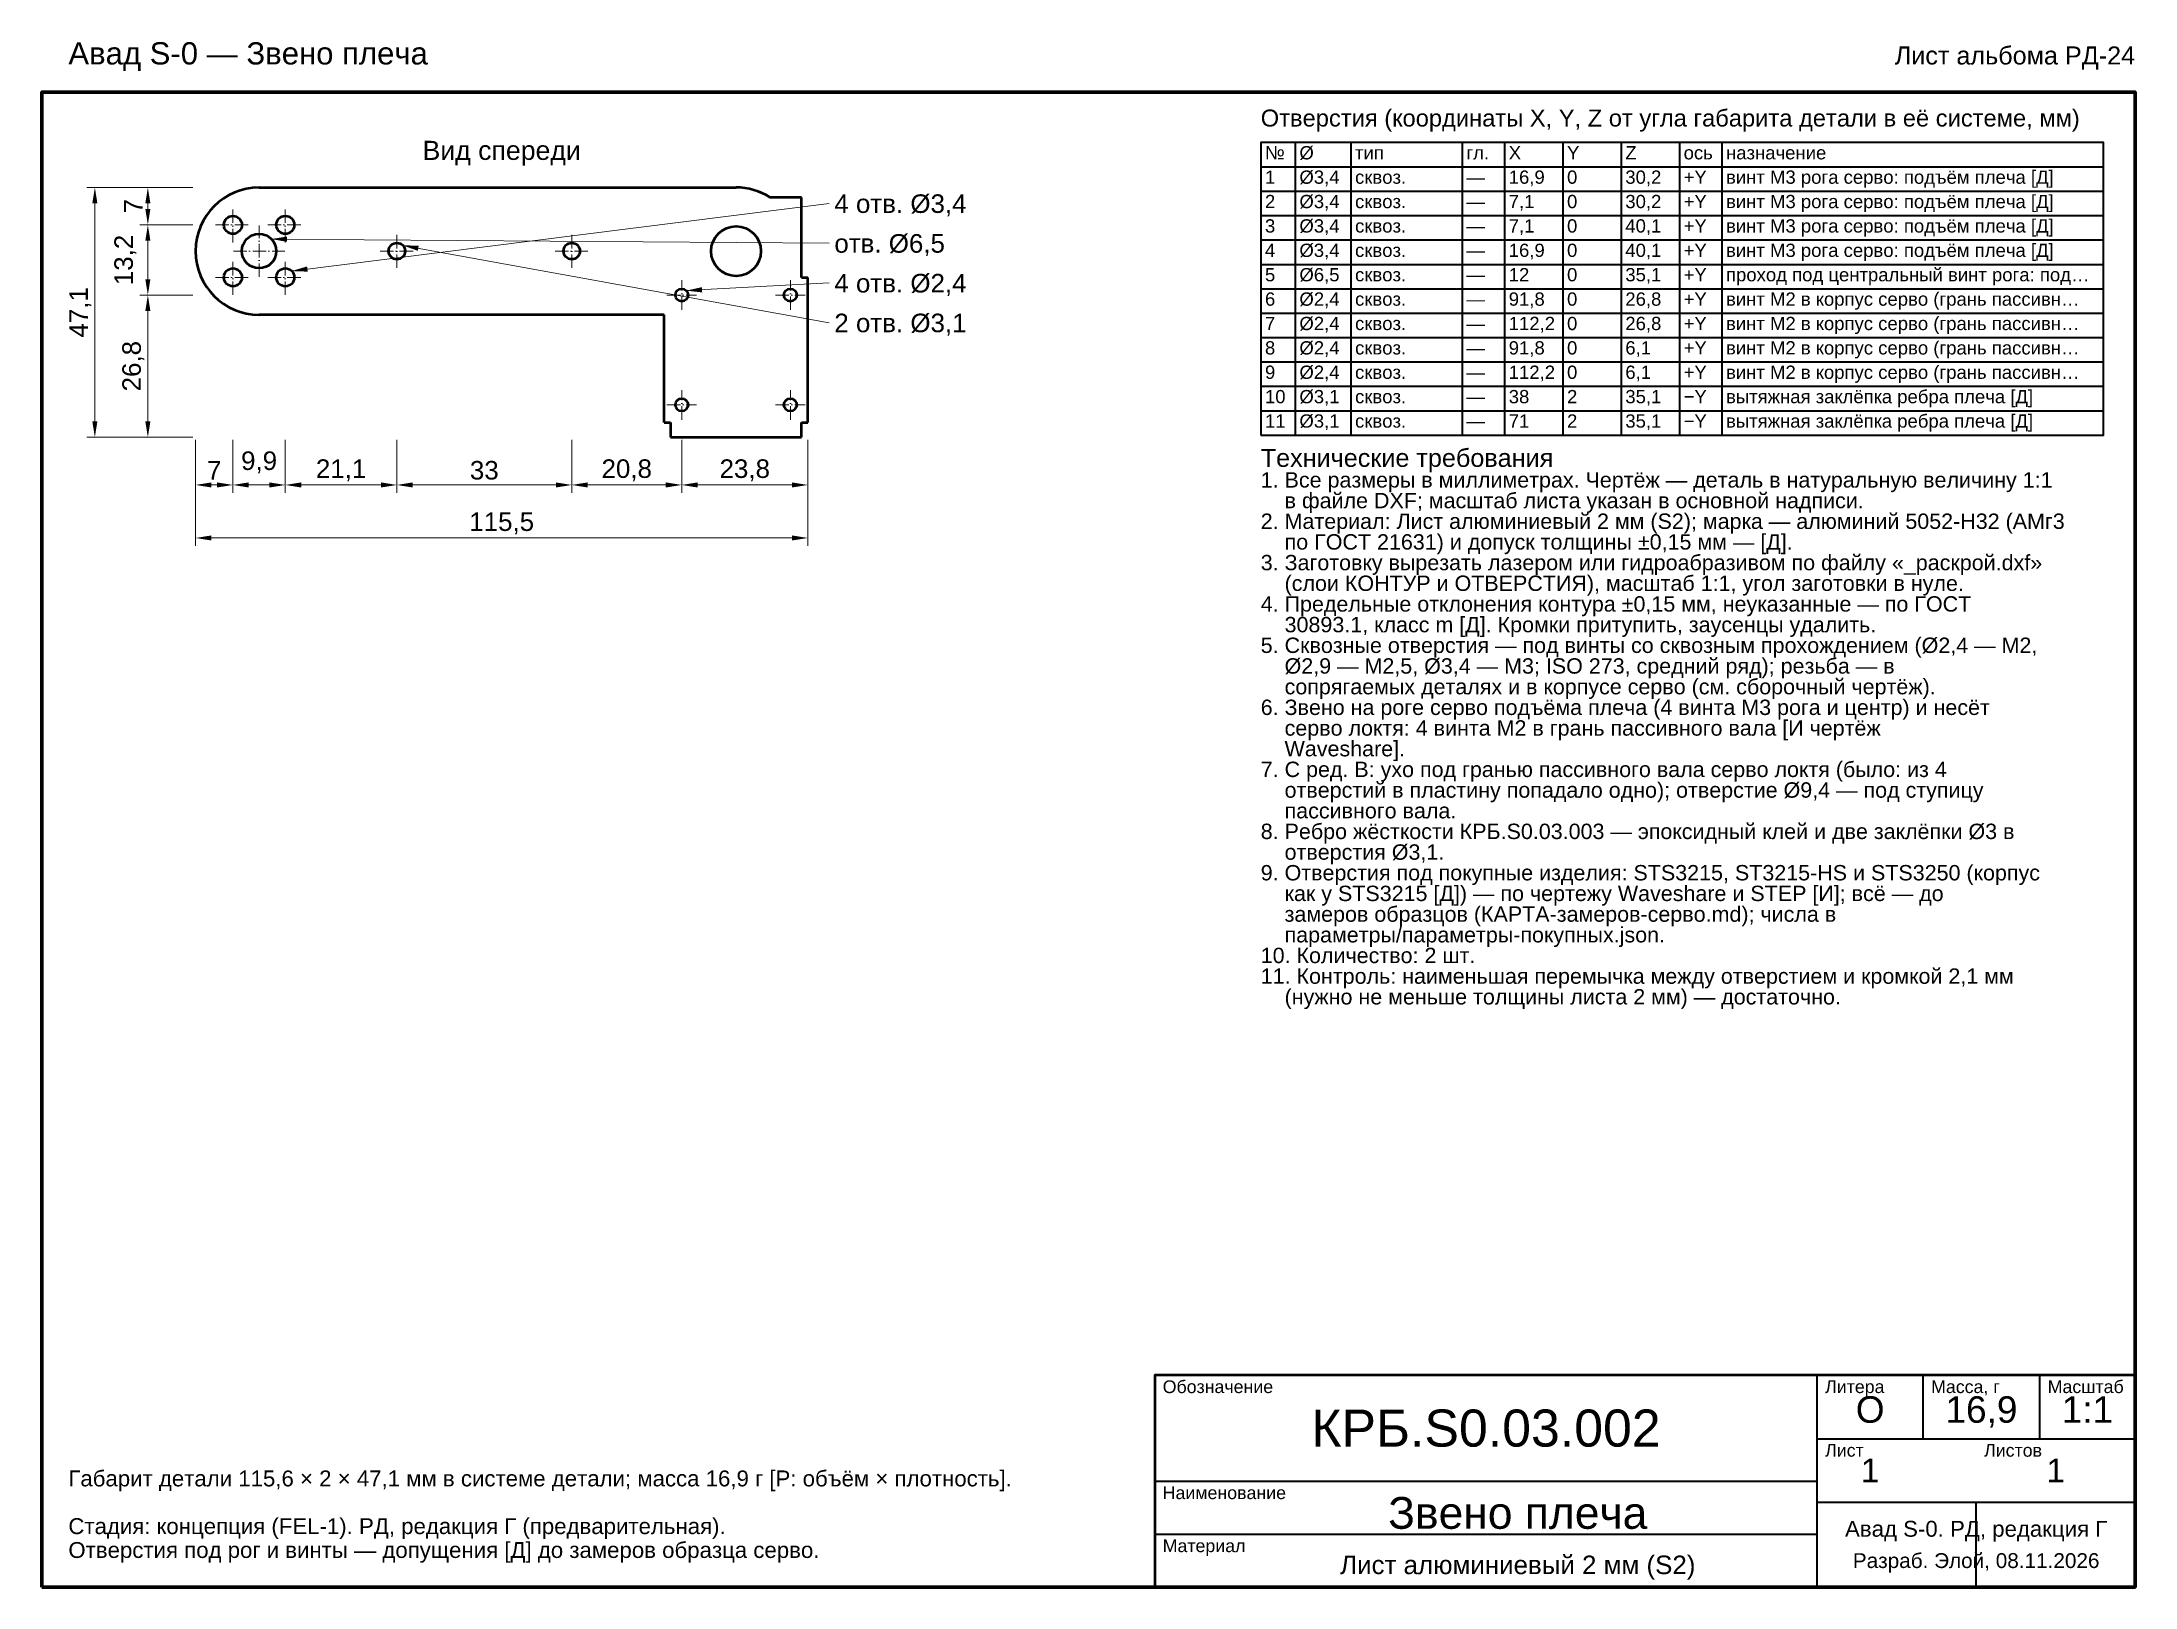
# Model space of a CAD drawing. Header units: millimetres. Extents: x 20 to 415, y 5 to 296.
import ezdxf
from ezdxf.enums import TextEntityAlignment as Align

# ---------------------------------------------------------------- set-up
doc = ezdxf.new("R2010")
doc.units = ezdxf.units.MM
doc.linetypes.add('DASHDOT', pattern=[3.556, 2.54, -0.508, 0, -0.508])
for name, color, linetype, lineweight in [('КОНТУР', 7, 'Continuous', 50), ('ОСИ', 1, 'DASHDOT', 18), ('РАЗМЕРЫ', 5, 'Continuous', 18), ('РАМКА', 7, 'Continuous', 70), ('ТАБЛИЦА', 7, 'Continuous', 35), ('ТЕКСТ', 7, 'Continuous', 25)]:
    doc.layers.add(name, color=color, linetype=linetype, lineweight=lineweight)
doc.styles.add('GOST', font='arial.ttf')
doc.dimstyles.new('GOST', dxfattribs={"dimtxt": 3.5, "dimasz": 3, "dimexe": 1.5, "dimexo": 0.5, "dimgap": 1, "dimtad": 1, "dimdec": 1, "dimtxsty": 'GOST', "dimcen": 2.5, "dimclrd": 5, "dimclre": 5, "dimclrt": 5, "dimazin": 3, "dimtfac": 1, "dimtmove": 0, "dimatfit": 3, "dimlwd": 18, "dimlwe": 18})

# ---------------------------------------------------------------- blocks, each defined once
blk = doc.blocks.new('_CLOSEDFILLED')
at = {"color": 0, "linetype": 'BYBLOCK'}
blk.add_solid([(-1, 0.16), (0, 0), (-1, -0.16)], dxfattribs=at)
blk = doc.blocks.new('*D3')
at = {"color": 5, "lineweight": 18}
for p, q in [((65.94, 221.39), (65.94, 211.39)), ((86.99, 221.39), (86.99, 211.39)), ((68.94, 212.89), (83.99, 212.89))]:
    blk.add_line(p, q, dxfattribs=at)
at = {"layer": 'Defpoints'}
for p in [(65.94, 221.89), (86.99, 221.89), (65.94, 212.89)]:
    blk.add_point(p, dxfattribs=at)
at = {"layer": 'РАЗМЕРЫ', "color": 5, "xscale": 3, "yscale": 3, "rotation": 180}
blk.add_blockref('_CLOSEDFILLED', (65.94, 212.89), dxfattribs=at)
at = {"layer": 'РАЗМЕРЫ', "color": 5, "xscale": 3, "yscale": 3}
blk.add_blockref('_CLOSEDFILLED', (86.99, 212.89), dxfattribs=at)
at = {"layer": 'РАЗМЕРЫ', "color": 5, "insert": (76.47, 215.64), "char_height": 3.5, "attachment_point": 5, "style": 'GOST'}
blk.add_mtext('21,1', dxfattribs=at)

msp = doc.modelspace()

# ---------------------------------------------------------------- linework, layer by layer
at = {"layer": 'КОНТУР'}
for p, q in [((60.99, 269), (150.99, 269)), ((163.35, 267.11), (157.45, 267.11)), ((163.35, 252), (163.35, 267.11)), ((163.35, 252), (164.54, 252)), ((164.54, 224.7), (164.54, 252)), ((137.44, 245), (60.99, 245)), ((137.44, 224.7), (137.44, 245)), ((137.44, 224.7), (138.63, 224.7)), ((138.63, 224.7), (138.63, 221.89)), ((138.63, 221.89), (163.35, 221.89)), ((163.35, 221.89), (163.35, 224.7)), ((163.35, 224.7), (164.54, 224.7))]:
    msp.add_line(p, q, dxfattribs=at)
for centre, radius in [((56.04, 261.95), 1.7), ((65.94, 261.95), 1.7), ((150.99, 257), 4.7), ((60.99, 257), 3.25), ((86.99, 257), 1.55), ((119.99, 257), 1.55), ((56.04, 252.05), 1.7), ((65.94, 252.05), 1.7), ((140.74, 248.7), 1.2), ((161.24, 248.7), 1.2), ((140.74, 228), 1.2), ((161.24, 228), 1.2)]:
    msp.add_circle(centre, radius, dxfattribs=at)
for centre, start, end in [((60.99, 257), 90, 270), ((150.99, 257), 57.4228, 90)]:
    msp.add_arc(centre, 12, start, end, dxfattribs=at)
at = {"layer": 'ОСИ'}
for p, q in [((56.04, 258.65), (56.04, 265.25)), ((65.94, 258.65), (65.94, 265.25)), ((52.74, 261.95), (59.34, 261.95)), ((60.99, 252.15), (60.99, 261.85)), ((62.64, 261.95), (69.24, 261.95)), ((56.14, 257), (65.84, 257)), ((83.84, 257), (90.14, 257)), ((86.99, 253.85), (86.99, 260.15)), ((116.84, 257), (123.14, 257)), ((119.99, 253.85), (119.99, 260.15)), ((56.04, 248.75), (56.04, 255.35)), ((65.94, 248.75), (65.94, 255.35)), ((52.74, 252.05), (59.34, 252.05)), ((62.64, 252.05), (69.24, 252.05)), ((140.74, 245.9), (140.74, 251.5)), ((161.24, 245.9), (161.24, 251.5)), ((137.94, 248.7), (143.54, 248.7)), ((158.44, 248.7), (164.04, 248.7)), ((140.74, 225.2), (140.74, 230.8)), ((161.24, 225.2), (161.24, 230.8)), ((137.94, 228), (143.54, 228)), ((158.44, 228), (164.04, 228))]:
    msp.add_line(p, q, dxfattribs=at)
at = {"layer": 'РАМКА', "lineweight": 70}
msp.add_lwpolyline([(20, 5), (415, 5), (415, 287), (20, 287), (20, 5)], dxfattribs=at)
at = {"layer": 'ТАБЛИЦА'}
for p, q in [((256.5, 277.5), (256.5, 222.3)), ((267, 277.5), (267, 222.3)), ((288, 277.5), (288, 222.3)), ((296, 277.5), (296, 222.3)), ((307, 277.5), (307, 222.3)), ((318, 277.5), (318, 222.3)), ((329, 277.5), (329, 222.3)), ((337, 277.5), (337, 222.3)), ((250, 272.9), (409, 272.9)), ((250, 268.3), (409, 268.3)), ((250, 263.7), (409, 263.7)), ((250, 259.1), (409, 259.1)), ((250, 254.5), (409, 254.5)), ((250, 249.9), (409, 249.9)), ((250, 245.3), (409, 245.3)), ((250, 240.7), (409, 240.7)), ((250, 236.1), (409, 236.1)), ((250, 231.5), (409, 231.5)), ((250, 226.9), (409, 226.9)), ((355, 5), (355, 45)), ((375, 33), (375, 45)), ((397, 33), (397, 45)), ((355, 33), (415, 33)), ((230, 25), (355, 25)), ((355, 21), (415, 21)), ((385, 5), (385, 21)), ((230, 15), (355, 15))]:
    msp.add_line(p, q, dxfattribs=at)
at = {"layer": 'ТАБЛИЦА', "lineweight": 35}
msp.add_lwpolyline([(250, 222.3), (409, 222.3), (409, 277.5), (250, 277.5), (250, 222.3)], dxfattribs=at)
at = {"layer": 'ТАБЛИЦА', "lineweight": 50}
msp.add_lwpolyline([(230, 5), (415, 5), (415, 45), (230, 45), (230, 5)], dxfattribs=at)

# ---------------------------------------------------------------- texts
at = {"layer": 'ТЕКСТ', "style": 'GOST'}
for s, height, p in [('Авад S-0 — Звено плеча', 4.2, (25, 292.2)), ('Отверстия (координаты X, Y, Z от угла габарита детали в её системе, мм)', 3.2, (250, 280.5)), ('№', 2.5, (250.8, 274.3)), ('Ø', 2.5, (257.3, 274.3)), ('X', 2.5, (296.8, 274.3)), ('Y', 2.5, (307.8, 274.3)), ('Z', 2.5, (318.8, 274.3)), ('тип', 2.5, (267.8, 274.3)), ('гл.', 2.5, (288.8, 274.3)), ('ось', 2.5, (329.8, 274.3)), ('назначение', 2.5, (337.8, 274.3)), ('1', 2.5, (250.8, 269.7)), ('Ø3,4', 2.5, (257.3, 269.7)), ('сквоз.', 2.5, (267.8, 269.7)), ('—', 2.5, (288.8, 269.7)), ('16,9', 2.5, (296.8, 269.7)), ('0', 2.5, (307.8, 269.7)), ('30,2', 2.5, (318.8, 269.7)), ('+Y', 2.5, (329.8, 269.7)), ('винт M3 рога серво: подъём плеча [Д]', 2.5, (337.8, 269.7)), ('4 отв. Ø3,4', 3.5, (169.54, 264.2)), ('2', 2.5, (250.8, 265.1)), ('Ø3,4', 2.5, (257.3, 265.1)), ('сквоз.', 2.5, (267.8, 265.1)), ('—', 2.5, (288.8, 265.1)), ('7,1', 2.5, (296.8, 265.1)), ('0', 2.5, (307.8, 265.1)), ('30,2', 2.5, (318.8, 265.1)), ('+Y', 2.5, (329.8, 265.1)), ('винт M3 рога серво: подъём плеча [Д]', 2.5, (337.8, 265.1)), ('3', 2.5, (250.8, 260.5)), ('Ø3,4', 2.5, (257.3, 260.5)), ('сквоз.', 2.5, (267.8, 260.5)), ('—', 2.5, (288.8, 260.5)), ('7,1', 2.5, (296.8, 260.5)), ('0', 2.5, (307.8, 260.5)), ('40,1', 2.5, (318.8, 260.5)), ('+Y', 2.5, (329.8, 260.5)), ('винт M3 рога серво: подъём плеча [Д]', 2.5, (337.8, 260.5)), ('отв. Ø6,5', 3.5, (169.54, 256.7)), ('4', 2.5, (250.8, 255.9)), ('Ø3,4', 2.5, (257.3, 255.9)), ('сквоз.', 2.5, (267.8, 255.9)), ('—', 2.5, (288.8, 255.9)), ('16,9', 2.5, (296.8, 255.9)), ('0', 2.5, (307.8, 255.9)), ('40,1', 2.5, (318.8, 255.9)), ('+Y', 2.5, (329.8, 255.9)), ('винт M3 рога серво: подъём плеча [Д]', 2.5, (337.8, 255.9)), ('4 отв. Ø2,4', 3.5, (169.54, 249.2)), ('5', 2.5, (250.8, 251.3)), ('Ø6,5', 2.5, (257.3, 251.3)), ('сквоз.', 2.5, (267.8, 251.3)), ('12', 2.5, (296.8, 251.3)), ('0', 2.5, (307.8, 251.3)), ('35,1', 2.5, (318.8, 251.3)), ('+Y', 2.5, (329.8, 251.3)), ('проход под центральный винт рога: под…', 2.5, (337.8, 251.3)), ('6', 2.5, (250.8, 246.7)), ('Ø2,4', 2.5, (257.3, 246.7)), ('—', 2.5, (288.8, 251.3)), ('91,8', 2.5, (296.8, 246.7)), ('0', 2.5, (307.8, 246.7)), ('26,8', 2.5, (318.8, 246.7)), ('+Y', 2.5, (329.8, 246.7)), ('винт M2 в корпус серво (грань пассивн…', 2.5, (337.8, 246.7)), ('2 отв. Ø3,1', 3.5, (169.54, 241.7)), ('сквоз.', 2.5, (267.8, 246.7)), ('—', 2.5, (288.8, 246.7)), ('7', 2.5, (250.8, 242.1)), ('Ø2,4', 2.5, (257.3, 242.1)), ('сквоз.', 2.5, (267.8, 242.1)), ('—', 2.5, (288.8, 242.1)), ('112,2', 2.5, (296.8, 242.1)), ('0', 2.5, (307.8, 242.1)), ('26,8', 2.5, (318.8, 242.1)), ('+Y', 2.5, (329.8, 242.1)), ('винт M2 в корпус серво (грань пассивн…', 2.5, (337.8, 242.1)), ('8', 2.5, (250.8, 237.5)), ('Ø2,4', 2.5, (257.3, 237.5)), ('сквоз.', 2.5, (267.8, 237.5)), ('—', 2.5, (288.8, 237.5)), ('91,8', 2.5, (296.8, 237.5)), ('0', 2.5, (307.8, 237.5)), ('6,1', 2.5, (318.8, 237.5)), ('+Y', 2.5, (329.8, 237.5)), ('винт M2 в корпус серво (грань пассивн…', 2.5, (337.8, 237.5)), ('9', 2.5, (250.8, 232.9)), ('Ø2,4', 2.5, (257.3, 232.9)), ('сквоз.', 2.5, (267.8, 232.9)), ('—', 2.5, (288.8, 232.9)), ('112,2', 2.5, (296.8, 232.9)), ('0', 2.5, (307.8, 232.9)), ('6,1', 2.5, (318.8, 232.9)), ('+Y', 2.5, (329.8, 232.9)), ('винт M2 в корпус серво (грань пассивн…', 2.5, (337.8, 232.9)), ('10', 2.5, (250.8, 228.3)), ('Ø3,1', 2.5, (257.3, 228.3)), ('сквоз.', 2.5, (267.8, 228.3)), ('—', 2.5, (288.8, 228.3)), ('38', 2.5, (296.8, 228.3)), ('2', 2.5, (307.8, 228.3)), ('35,1', 2.5, (318.8, 228.3)), ('−Y', 2.5, (329.8, 228.3)), ('вытяжная заклёпка ребра плеча [Д]', 2.5, (337.8, 228.3)), ('11', 2.5, (250.8, 223.7)), ('Ø3,1', 2.5, (257.3, 223.7)), ('сквоз.', 2.5, (267.8, 223.7)), ('71', 2.5, (296.8, 223.7)), ('2', 2.5, (307.8, 223.7)), ('35,1', 2.5, (318.8, 223.7)), ('−Y', 2.5, (329.8, 223.7)), ('вытяжная заклёпка ребра плеча [Д]', 2.5, (337.8, 223.7)), ('—', 2.5, (288.8, 223.7)), ('Технические требования', 3.4, (250, 216.3)), ('1. Все размеры в миллиметрах. Чертёж — деталь в натуральную величину 1:1', 2.9, (250, 212.4)), ('    в файле DXF; масштаб листа указан в основной надписи.', 2.9, (250, 208.5)), ('2. Материал: Лист алюминиевый 2 мм (S2); марка — алюминий 5052-H32 (АМг3', 2.9, (250, 204.6)), ('    по ГОСТ 21631) и допуск толщины ±0,15 мм — [Д].', 2.9, (250, 200.7)), ('3. Заготовку вырезать лазером или гидроабразивом по файлу «_раскрой.dxf»', 2.9, (250, 196.8)), ('    (слои КОНТУР и ОТВЕРСТИЯ), масштаб 1:1, угол заготовки в нуле.', 2.9, (250, 192.9)), ('4. Предельные отклонения контура ±0,15 мм, неуказанные — по ГОСТ', 2.9, (250, 189)), ('    30893.1, класс m [Д]. Кромки притупить, заусенцы удалить.', 2.9, (250, 185.1)), ('5. Сквозные отверстия — под винты со сквозным прохождением (Ø2,4 — M2,', 2.9, (250, 181.2)), ('    Ø2,9 — M2,5, Ø3,4 — M3; ISO 273, средний ряд); резьба — в', 2.9, (250, 177.3)), ('    сопрягаемых деталях и в корпусе серво (см. сборочный чертёж).', 2.9, (250, 173.4)), ('6. Звено на роге серво подъёма плеча (4 винта M3 рога и центр) и несёт', 2.9, (250, 169.5)), ('    серво локтя: 4 винта M2 в грань пассивного вала [И чертёж', 2.9, (250, 165.6)), ('    Waveshare].', 2.9, (250, 161.7)), ('7. С ред. В: ухо под гранью пассивного вала серво локтя (было: из 4', 2.9, (250, 157.8)), ('    отверстий в пластину попадало одно); отверстие Ø9,4 — под ступицу', 2.9, (250, 153.9)), ('    пассивного вала.', 2.9, (250, 150)), ('8. Ребро жёсткости КРБ.S0.03.003 — эпоксидный клей и две заклёпки Ø3 в', 2.9, (250, 146.1)), ('    отверстия Ø3,1.', 2.9, (250, 142.2)), ('9. Отверстия под покупные изделия: STS3215, ST3215-HS и STS3250 (корпус', 2.9, (250, 138.3)), ('    как у STS3215 [Д]) — по чертежу Waveshare и STEP [И]; всё — до', 2.9, (250, 134.4)), ('    замеров образцов (КАРТА-замеров-серво.md); числа в', 2.9, (250, 130.5)), ('    параметры/параметры-покупных.json.', 2.9, (250, 126.6)), ('10. Количество: 2 шт.', 2.9, (250, 122.7)), ('11. Контроль: наименьшая перемычка между отверстием и кромкой 2,1 мм', 2.9, (250, 118.8)), ('    (нужно не меньше толщины листа 2 мм) — достаточно.', 2.9, (250, 114.9)), ('Обозначение', 2.4, (231.5, 41.6)), ('Литера', 2.4, (356.5, 41.6)), ('Масса, г', 2.4, (376.5, 41.6)), ('Масштаб', 2.4, (398.5, 41.6)), ('Лист', 2.4, (356.5, 29.6)), ('Листов', 2.4, (386.5, 29.6)), ('Габарит детали 115,6 × 2 × 47,1 мм в системе детали; масса 16,9 г [Р: объём × плотность].', 3, (25, 24)), ('Наименование', 2.4, (231.5, 21.6)), ('Стадия: концепция (FEL-1). РД, редакция Г (предварительная).', 3, (25, 15)), ('Отверстия под рог и винты — допущения [Д] до замеров образца серво.', 3, (25, 10.5)), ('Материал', 2.4, (231.5, 11.6))]:
    msp.add_text(s, height=height, dxfattribs=at).set_placement(p)
msp.add_text('Лист альбома РД-24', height=3.4, dxfattribs=at).set_placement((415, 292.2), align=Align.RIGHT)
for s, height, p in [('Вид спереди', 3.6, (106.77, 276)), ('О', 5, (365, 38.5)), ('16,9', 5, (386, 38.5)), ('1:1', 5, (406, 38.5)), ('КРБ.S0.03.002', 7, (292.5, 35)), ('1', 4.5, (365, 27)), ('1', 4.5, (400, 27)), ('Звено плеча', 6, (298.5, 19)), ('Авад S-0. РД, редакция Г', 3, (385, 16)), ('Лист алюминиевый 2 мм (S2)', 3.5, (298.5, 9.2)), ('Разраб. Элой, 08.11.2026', 2.8, (385, 10))]:
    msp.add_text(s, height=height, dxfattribs=at).set_placement(p, align=Align.MIDDLE_CENTER)

# ---------------------------------------------------------------- dimensions: what is measured, and where the dimension line sits
at = {"layer": 'РАЗМЕРЫ'}
for base, p1, p2 in [((30, 221.89), (49, 221.89), (49, 269)), ((40, 261.952), (49, 261.952), (49, 269)), ((40, 248.702), (49, 248.702), (49, 261.952)), ((40, 221.89), (49, 221.89), (49, 248.7))]:
    msp.add_linear_dim(base=base, p1=p1, p2=p2, angle=90, dimstyle='GOST', dxfattribs=at).render()
for base, p1, p2 in [((49, 212.89), (49, 221.89), (56.04, 221.89)), ((49, 202.89), (49, 221.89), (164.54, 221.89)), ((56.04, 212.89), (56.04, 221.89), (65.94, 221.89)), ((86.99, 212.89), (86.99, 221.89), (119.99, 221.89)), ((119.99026798, 212.892), (119.99026798, 221.892), (140.74026798, 221.892)), ((140.74, 212.89), (140.74, 221.89), (164.54, 221.89))]:
    msp.add_linear_dim(base=base, p1=p1, p2=p2, dimstyle='GOST', dxfattribs=at).render()
dim = msp.add_linear_dim(base=(65.94026798, 212.892), p1=(65.94026798, 221.892), p2=(86.99026798, 221.892), dimstyle='GOST', dxfattribs=at)
dim.commit()
dim.dimension.update_dxf_attribs({"geometry": '*D3', "text_midpoint": (76.46526798, 215.642)})

# ---------------------------------------------------------------- leaders
for points in [[(67.13, 253.24), (168.54, 266)], [(63.27, 259.27), (168.54, 258.5)], [(88.08, 258.08), (168.54, 243.5)], [(141.58, 249.54), (168.54, 251)]]:
    msp.add_leader(points, dimstyle='GOST', dxfattribs=at)

doc.saveas('drawing.dxf')
